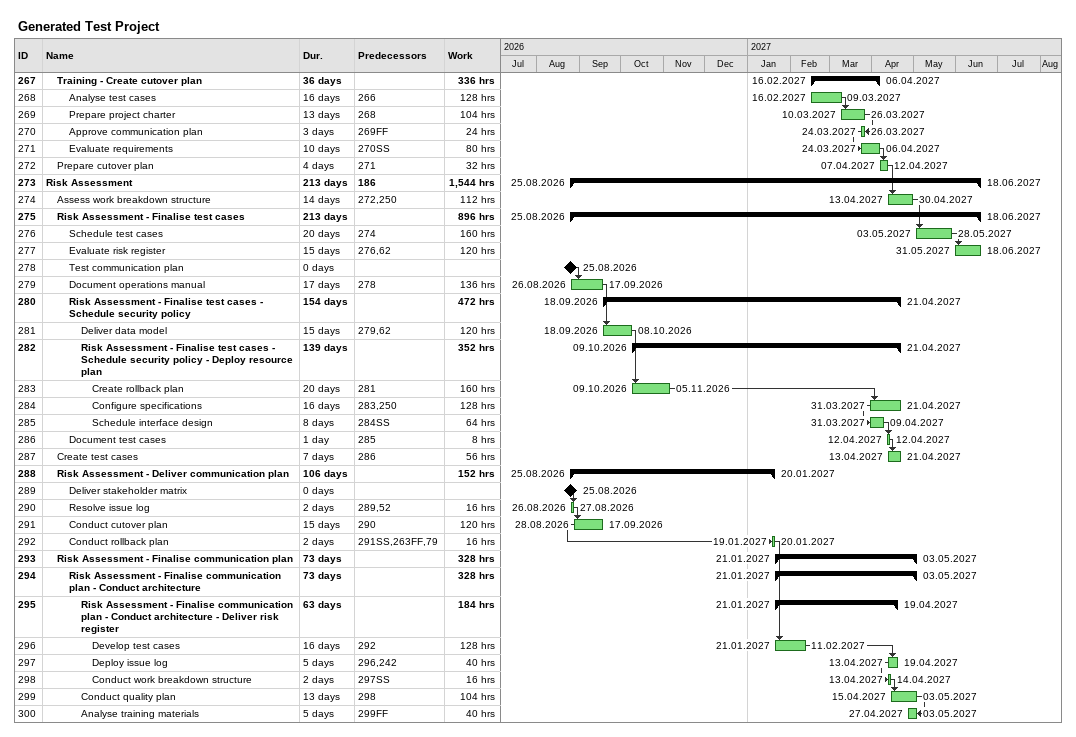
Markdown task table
Generated Test Project

| ID | Level | Task | Duration | Start | Finish | Predecessors | Work (h) |
|---|---|---|---|---|---|---|---|
| 267 | 2 | **Training - Create cutover plan** | 36d | 2027-02-16 | 2027-04-06 |  | 336 |
| 268 | 3 | Analyse test cases | 16d | 2027-02-16 | 2027-03-09 | 266 | 128 |
| 269 | 3 | Prepare project charter | 13d | 2027-03-10 | 2027-03-26 | 268 | 104 |
| 270 | 3 | Approve communication plan | 3d | 2027-03-24 | 2027-03-26 | 269FF | 24 |
| 271 | 3 | Evaluate requirements | 10d | 2027-03-24 | 2027-04-06 | 270SS | 80 |
| 272 | 2 | Prepare cutover plan | 4d | 2027-04-07 | 2027-04-12 | 271 | 32 |
| 273 | 1 | **Risk Assessment** | 213d | 2026-08-25 | 2027-06-18 | 186 | 1544 |
| 274 | 2 | Assess work breakdown structure | 14d | 2027-04-13 | 2027-04-30 | 272, 250 | 112 |
| 275 | 2 | **Risk Assessment - Finalise test cases** | 213d | 2026-08-25 | 2027-06-18 |  | 896 |
| 276 | 3 | Schedule test cases | 20d | 2027-05-03 | 2027-05-28 | 274 | 160 |
| 277 | 3 | Evaluate risk register | 15d | 2027-05-31 | 2027-06-18 | 276, 62 | 120 |
| 278 | 3 | Test communication plan | 0d | 2026-08-25 | 2026-08-25 |  |  |
| 279 | 3 | Document operations manual | 17d | 2026-08-26 | 2026-09-17 | 278 | 136 |
| 280 | 3 | **Risk Assessment - Finalise test cases - Schedule security policy** | 154d | 2026-09-18 | 2027-04-21 |  | 472 |
| 281 | 4 | Deliver data model | 15d | 2026-09-18 | 2026-10-08 | 279, 62 | 120 |
| 282 | 4 | **Risk Assessment - Finalise test cases - Schedule security policy - Deploy resource plan** | 139d | 2026-10-09 | 2027-04-21 |  | 352 |
| 283 | 5 | Create rollback plan | 20d | 2026-10-09 | 2026-11-05 | 281 | 160 |
| 284 | 5 | Configure specifications | 16d | 2027-03-31 | 2027-04-21 | 283, 250 | 128 |
| 285 | 5 | Schedule interface design | 8d | 2027-03-31 | 2027-04-09 | 284SS | 64 |
| 286 | 3 | Document test cases | 1d | 2027-04-12 | 2027-04-12 | 285 | 8 |
| 287 | 2 | Create test cases | 7d | 2027-04-13 | 2027-04-21 | 286 | 56 |
| 288 | 2 | **Risk Assessment - Deliver communication plan** | 106d | 2026-08-25 | 2027-01-20 |  | 152 |
| 289 | 3 | Deliver stakeholder matrix | 0d | 2026-08-25 | 2026-08-25 |  |  |
| 290 | 3 | Resolve issue log | 2d | 2026-08-26 | 2026-08-27 | 289, 52 | 16 |
| 291 | 3 | Conduct cutover plan | 15d | 2026-08-28 | 2026-09-17 | 290 | 120 |
| 292 | 3 | Conduct rollback plan | 2d | 2027-01-19 | 2027-01-20 | 291SS, 263FF, 79 | 16 |
| 293 | 2 | **Risk Assessment - Finalise communication plan** | 73d | 2027-01-21 | 2027-05-03 |  | 328 |
| 294 | 3 | **Risk Assessment - Finalise communication plan - Conduct architecture** | 73d | 2027-01-21 | 2027-05-03 |  | 328 |
| 295 | 4 | **Risk Assessment - Finalise communication plan - Conduct architecture - Deliver risk register** | 63d | 2027-01-21 | 2027-04-19 |  | 184 |
| 296 | 5 | Develop test cases | 16d | 2027-01-21 | 2027-02-11 | 292 | 128 |
| 297 | 5 | Deploy issue log | 5d | 2027-04-13 | 2027-04-19 | 296, 242 | 40 |
| 298 | 5 | Conduct work breakdown structure | 2d | 2027-04-13 | 2027-04-14 | 297SS | 16 |
| 299 | 4 | Conduct quality plan | 13d | 2027-04-15 | 2027-05-03 | 298 | 104 |
| 300 | 4 | Analyse training materials | 5d | 2027-04-27 | 2027-05-03 | 299FF | 40 |
